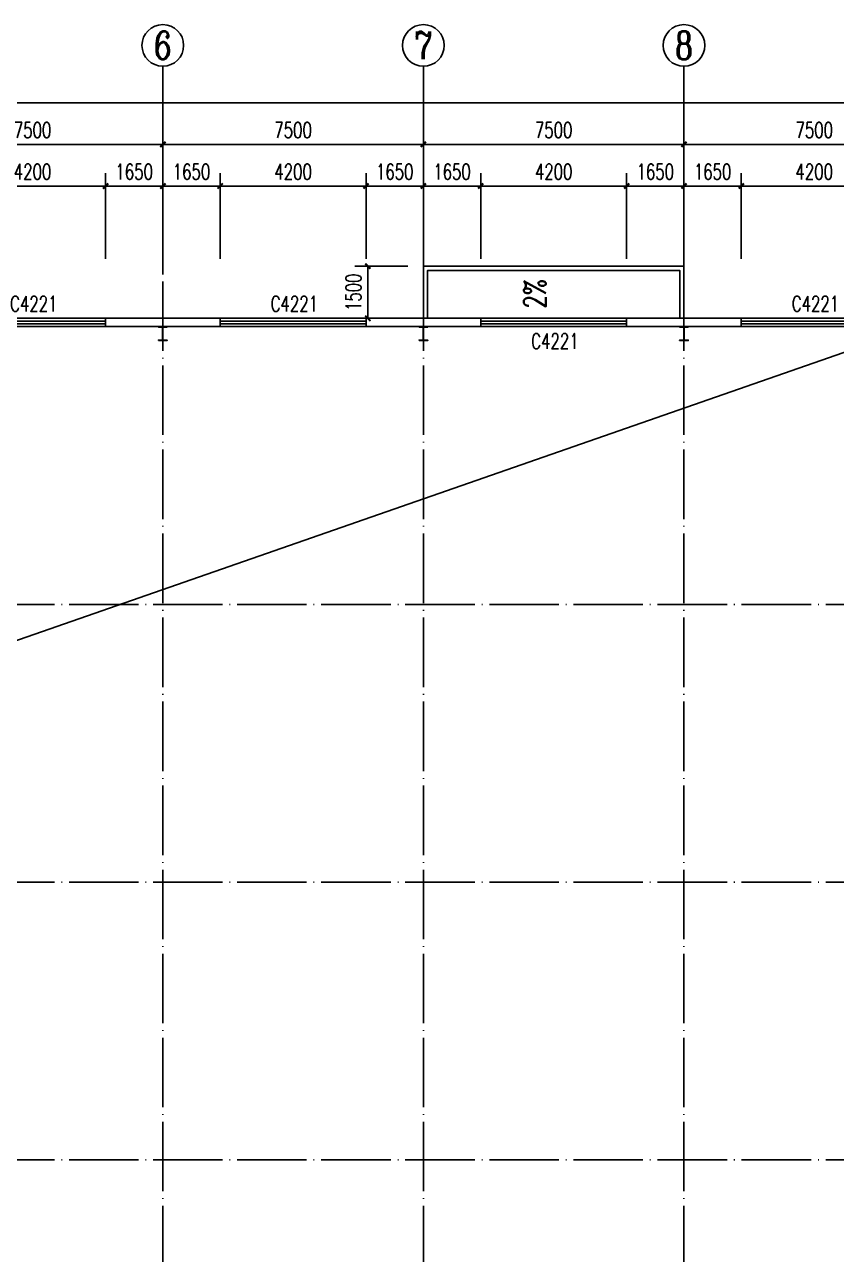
# Model space of a CAD drawing. Extents: x 14586673 to 15379323, y -344170 to -118775.
# Drawn here: x 14819245 to 14842610, y -234941 to -199520 of the extents above; entities that cross this region are included whole.
import ezdxf
from ezdxf.enums import TextEntityAlignment as Align

# ---------------------------------------------------------------- set-up
doc = ezdxf.new("R2010")
doc.units = 0
doc.header["$LTSCALE"] = 1000
doc.header["$MEASUREMENT"] = 0
doc.linetypes.add('DOTE', pattern=[2.42, 2, -0.2, 0.02, -0.2])
for name, color, linetype in [('AXIS', 3, 'Continuous'), ('AXIS_TEXT', 7, 'Continuous'), ('COLUMN', 2, 'Continuous'), ('DIM_SYMB', 3, 'Continuous'), ('DOTE', 1, 'DOTE'), ('PUB_DIM', 3, 'Continuous'), ('PUB_TEXT', 7, 'Continuous'), ('WALL-PARAPET', 6, 'Continuous'), ('WINDOW', 4, 'Continuous'), ('WINDOW_TEXT', 7, 'Continuous')]:
    doc.layers.add(name, color=color, linetype=linetype)
doc.styles.add('_TCH_AXIS', font='COMPLEX', dxfattribs={"bigfont": 'GBCBIG'})
doc.styles.add('_TCH_DIM', font='SIMPLEX', dxfattribs={"bigfont": 'GBCBIG'})
doc.styles.add('_TCH_DIM_T3', font='SIMPLEX', dxfattribs={"width": 0.705882, "bigfont": 'GBCBIG'})
doc.styles.add('_TCH_WINDOW', font='SIMPLEX', dxfattribs={"height": 3.5, "bigfont": 'GBCBIG'})
doc.styles.add('COMPLEX', font='COMPLEX')
doc.dimstyles.new('_TCH_ARCH&&150', dxfattribs={"dimtxt": 446.25, "dimasz": 150, "dimexe": 375, "dimexo": 450, "dimgap": 189.375, "dimtad": 1, "dimdec": 0, "dimzin": 0, "dimdsep": 46, "dimtxsty": '_TCH_DIM_T3', "dimblk": 'ARCHTICK', "dimcen": 0.09, "dimclrt": 7, "dimazin": 2, "dimtfac": 1, "dimtdec": 0, "dimtix": 1, "dimtmove": 2, "dimatfit": 3, "dimfxl": 0, "dimtolj": 1, "dimtzin": 0, "dimarcsym": 0})

# ---------------------------------------------------------------- blocks, each defined once
blk = doc.blocks.new('A$C797E1D2B')
at = {"layer": 'COLUMN'}
h = blk.add_hatch(color=256, dxfattribs=at)
h.paths.add_polyline_path([(125, 400), (250, 400), (250, 388), (130, 388), (130, 200), (125, 200)])
h.paths.add_polyline_path([(0, 400), (125, 400), (125, 200), (120, 200), (120, 388), (0, 388)])
h.paths.add_polyline_path([(0, 12), (120, 12), (120, 200), (125, 200), (125, 0), (0, 0)])
h.paths.add_polyline_path([(125, 200), (130, 200), (130, 12), (250, 12), (250, 0), (125, 0)])
blk.add_lwpolyline([(250, 0), (250, 12), (130, 12), (130, 388), (250, 388), (250, 400), (0, 400), (0, 388), (120, 388), (120, 12), (0, 12), (0, 0)], close=True, dxfattribs=at)
blk = doc.blocks.new('$TCHSYS$WIN2D')
for p, q in [((-0.5, 0.5), (0.5, 0.5)), ((-0.5, 0.5), (-0.5, -0.5)), ((0.5, 0.5), (0.5, -0.5)), ((0.5, 0.1667), (-0.5, 0.1667)), ((0.5, -0.1667), (-0.5, -0.1667)), ((-0.5, -0.5), (0.5, -0.5))]:
    blk.add_line(p, q)
blk = doc.blocks.new('_ArchTick')
at = {"color": 0, "linetype": 'ByBlock', "const_width": 0.4}
blk.add_lwpolyline([(-0.5, -0.5), (0.5, 0.5)], dxfattribs=at)
blk = doc.blocks.new('*D139')
at = {"layer": 'Defpoints', "color": 0}
for p in [(14829123, -206480), (14830723, -206480), (14830723, -207980)]:
    blk.add_point(p, dxfattribs=at)
at = {"layer": 'PUB_DIM', "color": 0, "lineweight": -2}
for p, q in [((14830273, -206480), (14828748, -206480)), ((14829123, -207980), (14829123, -206480)), ((14830273, -207980), (14828748, -207980))]:
    blk.add_line(p, q, dxfattribs=at)
at = {"layer": 'PUB_DIM', "color": 0, "lineweight": -2, "xscale": 150, "yscale": 150, "zscale": 150}
for p, rotation in [((14829123, -206480), 90), ((14829123, -207980), 270)]:
    blk.add_blockref('_ArchTick', p, dxfattribs=dict(at, rotation=rotation))
at = {"layer": 'PUB_DIM', "color": 7, "insert": (14828710, -207230), "char_height": 446.2, "attachment_point": 5, "rotation": 90, "style": '_TCH_DIM_T3'}
blk.add_mtext('\\A1;1500', dxfattribs=at)
blk = doc.blocks.new('_AXISO')
blk.add_circle((0, 0), 0.5)
at = {"layer": 'AXIS_TEXT', "style": 'COMPLEX', "width": 1.041667}
blk.add_attdef('A', text='', height=0.56, dxfattribs=at).set_placement((-0.25, -0.28), (0.25, -0.28), align=Align.FIT)
blk = doc.blocks.new('*D186')
at = {"layer": 'AXIS', "color": 0, "lineweight": -2}
for p, q in [((14785483, -206270), (14785483, -201395)), ((14845963, -206270), (14845963, -201395)), ((14785483, -201770), (14845963, -201770))]:
    blk.add_line(p, q, dxfattribs=at)
at = {"layer": 'Defpoints', "color": 0}
for p in [(14845963, -201770), (14785483, -206720), (14845963, -206720)]:
    blk.add_point(p, dxfattribs=at)
at = {"layer": 'AXIS', "color": 0, "lineweight": -2, "xscale": 150, "yscale": 150, "zscale": 150, "rotation": 180}
blk.add_blockref('_ArchTick', (14785483, -201770), dxfattribs=at)
at = {"layer": 'AXIS', "color": 0, "lineweight": -2, "xscale": 150, "yscale": 150, "zscale": 150}
blk.add_blockref('_ArchTick', (14845963, -201770), dxfattribs=at)
at = {"layer": 'AXIS', "color": 7, "insert": (14815723, -201358), "char_height": 446.2, "attachment_point": 5, "style": '_TCH_DIM_T3'}
blk.add_mtext('\\A1;60480', dxfattribs=at)
blk = doc.blocks.new('*D192')
at = {"layer": 'AXIS', "color": 0, "lineweight": -2}
for p, q in [((14815723, -206270), (14815723, -202595)), ((14823223, -206270), (14823223, -202595)), ((14815723, -202970), (14823223, -202970))]:
    blk.add_line(p, q, dxfattribs=at)
at = {"layer": 'Defpoints', "color": 0}
for p in [(14823223, -202970), (14815723, -206720), (14823223, -206720)]:
    blk.add_point(p, dxfattribs=at)
at = {"layer": 'AXIS', "color": 0, "lineweight": -2, "xscale": 150, "yscale": 150, "zscale": 150, "rotation": 180}
blk.add_blockref('_ArchTick', (14815723, -202970), dxfattribs=at)
at = {"layer": 'AXIS', "color": 0, "lineweight": -2, "xscale": 150, "yscale": 150, "zscale": 150}
blk.add_blockref('_ArchTick', (14823223, -202970), dxfattribs=at)
at = {"layer": 'AXIS', "color": 7, "insert": (14819473, -202558), "char_height": 446.2, "attachment_point": 5, "style": '_TCH_DIM_T3'}
blk.add_mtext('\\A1;7500', dxfattribs=at)
blk = doc.blocks.new('*D193')
at = {"layer": 'AXIS', "color": 0, "lineweight": -2}
for p, q in [((14823223, -206270), (14823223, -202595)), ((14830723, -206270), (14830723, -202595)), ((14823223, -202970), (14830723, -202970))]:
    blk.add_line(p, q, dxfattribs=at)
at = {"layer": 'Defpoints', "color": 0}
for p in [(14830723, -202970), (14823223, -206720), (14830723, -206720)]:
    blk.add_point(p, dxfattribs=at)
at = {"layer": 'AXIS', "color": 0, "lineweight": -2, "xscale": 150, "yscale": 150, "zscale": 150, "rotation": 180}
blk.add_blockref('_ArchTick', (14823223, -202970), dxfattribs=at)
at = {"layer": 'AXIS', "color": 0, "lineweight": -2, "xscale": 150, "yscale": 150, "zscale": 150}
blk.add_blockref('_ArchTick', (14830723, -202970), dxfattribs=at)
at = {"layer": 'AXIS', "color": 7, "insert": (14826973, -202558), "char_height": 446.2, "attachment_point": 5, "style": '_TCH_DIM_T3'}
blk.add_mtext('\\A1;7500', dxfattribs=at)
blk = doc.blocks.new('*D194')
at = {"layer": 'AXIS', "color": 0, "lineweight": -2}
for p, q in [((14830723, -206270), (14830723, -202595)), ((14838223, -206270), (14838223, -202595)), ((14830723, -202970), (14838223, -202970))]:
    blk.add_line(p, q, dxfattribs=at)
at = {"layer": 'Defpoints', "color": 0}
for p in [(14838223, -202970), (14830723, -206720), (14838223, -206720)]:
    blk.add_point(p, dxfattribs=at)
at = {"layer": 'AXIS', "color": 0, "lineweight": -2, "xscale": 150, "yscale": 150, "zscale": 150, "rotation": 180}
blk.add_blockref('_ArchTick', (14830723, -202970), dxfattribs=at)
at = {"layer": 'AXIS', "color": 0, "lineweight": -2, "xscale": 150, "yscale": 150, "zscale": 150}
blk.add_blockref('_ArchTick', (14838223, -202970), dxfattribs=at)
at = {"layer": 'AXIS', "color": 7, "insert": (14834473, -202558), "char_height": 446.2, "attachment_point": 5, "style": '_TCH_DIM_T3'}
blk.add_mtext('\\A1;7500', dxfattribs=at)
blk = doc.blocks.new('*D195')
at = {"layer": 'AXIS', "color": 0, "lineweight": -2}
for p, q in [((14838223, -206270), (14838223, -202595)), ((14845723, -206270), (14845723, -202595)), ((14838223, -202970), (14845723, -202970))]:
    blk.add_line(p, q, dxfattribs=at)
at = {"layer": 'Defpoints', "color": 0}
for p in [(14845723, -202970), (14838223, -206720), (14845723, -206720)]:
    blk.add_point(p, dxfattribs=at)
at = {"layer": 'AXIS', "color": 0, "lineweight": -2, "xscale": 150, "yscale": 150, "zscale": 150, "rotation": 180}
blk.add_blockref('_ArchTick', (14838223, -202970), dxfattribs=at)
at = {"layer": 'AXIS', "color": 0, "lineweight": -2, "xscale": 150, "yscale": 150, "zscale": 150}
blk.add_blockref('_ArchTick', (14845723, -202970), dxfattribs=at)
at = {"layer": 'AXIS', "color": 7, "insert": (14841973, -202558), "char_height": 446.2, "attachment_point": 5, "style": '_TCH_DIM_T3'}
blk.add_mtext('\\A1;7500', dxfattribs=at)
blk = doc.blocks.new('*D450')
at = {"layer": 'Defpoints', "color": 0}
for p in [(14821573, -204170), (14817373, -206720), (14821573, -206720)]:
    blk.add_point(p, dxfattribs=at)
at = {"layer": 'PUB_DIM', "color": 0, "lineweight": -2}
for p, q in [((14817373, -206270), (14817373, -203795)), ((14821573, -206270), (14821573, -203795)), ((14817373, -204170), (14821573, -204170))]:
    blk.add_line(p, q, dxfattribs=at)
at = {"layer": 'PUB_DIM', "color": 0, "lineweight": -2, "xscale": 150, "yscale": 150, "zscale": 150, "rotation": 180}
blk.add_blockref('_ArchTick', (14817373, -204170), dxfattribs=at)
at = {"layer": 'PUB_DIM', "color": 0, "lineweight": -2, "xscale": 150, "yscale": 150, "zscale": 150}
blk.add_blockref('_ArchTick', (14821573, -204170), dxfattribs=at)
at = {"layer": 'PUB_DIM', "color": 7, "insert": (14819473, -203758), "char_height": 446.2, "attachment_point": 5, "style": '_TCH_DIM_T3'}
blk.add_mtext('\\A1;4200', dxfattribs=at)
blk = doc.blocks.new('*D451')
at = {"layer": 'Defpoints', "color": 0}
for p in [(14823223, -204170), (14821573, -206720), (14823223, -206720)]:
    blk.add_point(p, dxfattribs=at)
at = {"layer": 'PUB_DIM', "color": 0, "lineweight": -2}
for p, q in [((14821573, -206270), (14821573, -203795)), ((14823223, -206270), (14823223, -203795)), ((14821573, -204170), (14823223, -204170))]:
    blk.add_line(p, q, dxfattribs=at)
at = {"layer": 'PUB_DIM', "color": 0, "lineweight": -2, "xscale": 150, "yscale": 150, "zscale": 150, "rotation": 180}
blk.add_blockref('_ArchTick', (14821573, -204170), dxfattribs=at)
at = {"layer": 'PUB_DIM', "color": 0, "lineweight": -2, "xscale": 150, "yscale": 150, "zscale": 150}
blk.add_blockref('_ArchTick', (14823223, -204170), dxfattribs=at)
at = {"layer": 'PUB_DIM', "color": 7, "insert": (14822398, -203758), "char_height": 446.2, "attachment_point": 5, "style": '_TCH_DIM_T3'}
blk.add_mtext('\\A1;1650', dxfattribs=at)
blk = doc.blocks.new('*D452')
at = {"layer": 'Defpoints', "color": 0}
for p in [(14824873, -204170), (14823223, -206720), (14824873, -206720)]:
    blk.add_point(p, dxfattribs=at)
at = {"layer": 'PUB_DIM', "color": 0, "lineweight": -2}
for p, q in [((14823223, -206270), (14823223, -203795)), ((14824873, -206270), (14824873, -203795)), ((14823223, -204170), (14824873, -204170))]:
    blk.add_line(p, q, dxfattribs=at)
at = {"layer": 'PUB_DIM', "color": 0, "lineweight": -2, "xscale": 150, "yscale": 150, "zscale": 150, "rotation": 180}
blk.add_blockref('_ArchTick', (14823223, -204170), dxfattribs=at)
at = {"layer": 'PUB_DIM', "color": 0, "lineweight": -2, "xscale": 150, "yscale": 150, "zscale": 150}
blk.add_blockref('_ArchTick', (14824873, -204170), dxfattribs=at)
at = {"layer": 'PUB_DIM', "color": 7, "insert": (14824048, -203758), "char_height": 446.2, "attachment_point": 5, "style": '_TCH_DIM_T3'}
blk.add_mtext('\\A1;1650', dxfattribs=at)
blk = doc.blocks.new('*D453')
at = {"layer": 'Defpoints', "color": 0}
for p in [(14829073, -204170), (14824873, -206720), (14829073, -206720)]:
    blk.add_point(p, dxfattribs=at)
at = {"layer": 'PUB_DIM', "color": 0, "lineweight": -2}
for p, q in [((14824873, -206270), (14824873, -203795)), ((14829073, -206270), (14829073, -203795)), ((14824873, -204170), (14829073, -204170))]:
    blk.add_line(p, q, dxfattribs=at)
at = {"layer": 'PUB_DIM', "color": 0, "lineweight": -2, "xscale": 150, "yscale": 150, "zscale": 150, "rotation": 180}
blk.add_blockref('_ArchTick', (14824873, -204170), dxfattribs=at)
at = {"layer": 'PUB_DIM', "color": 0, "lineweight": -2, "xscale": 150, "yscale": 150, "zscale": 150}
blk.add_blockref('_ArchTick', (14829073, -204170), dxfattribs=at)
at = {"layer": 'PUB_DIM', "color": 7, "insert": (14826973, -203758), "char_height": 446.2, "attachment_point": 5, "style": '_TCH_DIM_T3'}
blk.add_mtext('\\A1;4200', dxfattribs=at)
blk = doc.blocks.new('*D454')
at = {"layer": 'Defpoints', "color": 0}
for p in [(14830723, -204170), (14829073, -206720), (14830723, -206720)]:
    blk.add_point(p, dxfattribs=at)
at = {"layer": 'PUB_DIM', "color": 0, "lineweight": -2}
for p, q in [((14829073, -206270), (14829073, -203795)), ((14830723, -206270), (14830723, -203795)), ((14829073, -204170), (14830723, -204170))]:
    blk.add_line(p, q, dxfattribs=at)
at = {"layer": 'PUB_DIM', "color": 0, "lineweight": -2, "xscale": 150, "yscale": 150, "zscale": 150, "rotation": 180}
blk.add_blockref('_ArchTick', (14829073, -204170), dxfattribs=at)
at = {"layer": 'PUB_DIM', "color": 0, "lineweight": -2, "xscale": 150, "yscale": 150, "zscale": 150}
blk.add_blockref('_ArchTick', (14830723, -204170), dxfattribs=at)
at = {"layer": 'PUB_DIM', "color": 7, "insert": (14829898, -203758), "char_height": 446.2, "attachment_point": 5, "style": '_TCH_DIM_T3'}
blk.add_mtext('\\A1;1650', dxfattribs=at)
blk = doc.blocks.new('*D455')
at = {"layer": 'Defpoints', "color": 0}
for p in [(14832373, -204170), (14830723, -206720), (14832373, -206720)]:
    blk.add_point(p, dxfattribs=at)
at = {"layer": 'PUB_DIM', "color": 0, "lineweight": -2}
for p, q in [((14830723, -206270), (14830723, -203795)), ((14832373, -206270), (14832373, -203795)), ((14830723, -204170), (14832373, -204170))]:
    blk.add_line(p, q, dxfattribs=at)
at = {"layer": 'PUB_DIM', "color": 0, "lineweight": -2, "xscale": 150, "yscale": 150, "zscale": 150, "rotation": 180}
blk.add_blockref('_ArchTick', (14830723, -204170), dxfattribs=at)
at = {"layer": 'PUB_DIM', "color": 0, "lineweight": -2, "xscale": 150, "yscale": 150, "zscale": 150}
blk.add_blockref('_ArchTick', (14832373, -204170), dxfattribs=at)
at = {"layer": 'PUB_DIM', "color": 7, "insert": (14831548, -203758), "char_height": 446.2, "attachment_point": 5, "style": '_TCH_DIM_T3'}
blk.add_mtext('\\A1;1650', dxfattribs=at)
blk = doc.blocks.new('*D456')
at = {"layer": 'Defpoints', "color": 0}
for p in [(14836573, -204170), (14832373, -206720), (14836573, -206720)]:
    blk.add_point(p, dxfattribs=at)
at = {"layer": 'PUB_DIM', "color": 0, "lineweight": -2}
for p, q in [((14832373, -206270), (14832373, -203795)), ((14836573, -206270), (14836573, -203795)), ((14832373, -204170), (14836573, -204170))]:
    blk.add_line(p, q, dxfattribs=at)
at = {"layer": 'PUB_DIM', "color": 0, "lineweight": -2, "xscale": 150, "yscale": 150, "zscale": 150, "rotation": 180}
blk.add_blockref('_ArchTick', (14832373, -204170), dxfattribs=at)
at = {"layer": 'PUB_DIM', "color": 0, "lineweight": -2, "xscale": 150, "yscale": 150, "zscale": 150}
blk.add_blockref('_ArchTick', (14836573, -204170), dxfattribs=at)
at = {"layer": 'PUB_DIM', "color": 7, "insert": (14834473, -203758), "char_height": 446.2, "attachment_point": 5, "style": '_TCH_DIM_T3'}
blk.add_mtext('\\A1;4200', dxfattribs=at)
blk = doc.blocks.new('*D457')
at = {"layer": 'Defpoints', "color": 0}
for p in [(14838223, -204170), (14836573, -206720), (14838223, -206720)]:
    blk.add_point(p, dxfattribs=at)
at = {"layer": 'PUB_DIM', "color": 0, "lineweight": -2}
for p, q in [((14836573, -206270), (14836573, -203795)), ((14838223, -206270), (14838223, -203795)), ((14836573, -204170), (14838223, -204170))]:
    blk.add_line(p, q, dxfattribs=at)
at = {"layer": 'PUB_DIM', "color": 0, "lineweight": -2, "xscale": 150, "yscale": 150, "zscale": 150, "rotation": 180}
blk.add_blockref('_ArchTick', (14836573, -204170), dxfattribs=at)
at = {"layer": 'PUB_DIM', "color": 0, "lineweight": -2, "xscale": 150, "yscale": 150, "zscale": 150}
blk.add_blockref('_ArchTick', (14838223, -204170), dxfattribs=at)
at = {"layer": 'PUB_DIM', "color": 7, "insert": (14837398, -203758), "char_height": 446.2, "attachment_point": 5, "style": '_TCH_DIM_T3'}
blk.add_mtext('\\A1;1650', dxfattribs=at)
blk = doc.blocks.new('*D458')
at = {"layer": 'Defpoints', "color": 0}
for p in [(14839873, -204170), (14838223, -206720), (14839873, -206720)]:
    blk.add_point(p, dxfattribs=at)
at = {"layer": 'PUB_DIM', "color": 0, "lineweight": -2}
for p, q in [((14838223, -206270), (14838223, -203795)), ((14839873, -206270), (14839873, -203795)), ((14838223, -204170), (14839873, -204170))]:
    blk.add_line(p, q, dxfattribs=at)
at = {"layer": 'PUB_DIM', "color": 0, "lineweight": -2, "xscale": 150, "yscale": 150, "zscale": 150, "rotation": 180}
blk.add_blockref('_ArchTick', (14838223, -204170), dxfattribs=at)
at = {"layer": 'PUB_DIM', "color": 0, "lineweight": -2, "xscale": 150, "yscale": 150, "zscale": 150}
blk.add_blockref('_ArchTick', (14839873, -204170), dxfattribs=at)
at = {"layer": 'PUB_DIM', "color": 7, "insert": (14839048, -203758), "char_height": 446.2, "attachment_point": 5, "style": '_TCH_DIM_T3'}
blk.add_mtext('\\A1;1650', dxfattribs=at)
blk = doc.blocks.new('*D459')
at = {"layer": 'Defpoints', "color": 0}
for p in [(14844073, -204170), (14839873, -206720), (14844073, -206720)]:
    blk.add_point(p, dxfattribs=at)
at = {"layer": 'PUB_DIM', "color": 0, "lineweight": -2}
for p, q in [((14839873, -206270), (14839873, -203795)), ((14844073, -206270), (14844073, -203795)), ((14839873, -204170), (14844073, -204170))]:
    blk.add_line(p, q, dxfattribs=at)
at = {"layer": 'PUB_DIM', "color": 0, "lineweight": -2, "xscale": 150, "yscale": 150, "zscale": 150, "rotation": 180}
blk.add_blockref('_ArchTick', (14839873, -204170), dxfattribs=at)
at = {"layer": 'PUB_DIM', "color": 0, "lineweight": -2, "xscale": 150, "yscale": 150, "zscale": 150}
blk.add_blockref('_ArchTick', (14844073, -204170), dxfattribs=at)
at = {"layer": 'PUB_DIM', "color": 7, "insert": (14841973, -203758), "char_height": 446.2, "attachment_point": 5, "style": '_TCH_DIM_T3'}
blk.add_mtext('\\A1;4200', dxfattribs=at)

msp = doc.modelspace()

# ---------------------------------------------------------------- linework, layer by layer
at = {"ltscale": 0.5}
for points in [[(14838222.6, -207980.3), (14838222.6, -206480.3), (14830722.6, -206480.3), (14830722.6, -207980.3)], [(14838102.6, -207980.3), (14838102.6, -206600.3), (14830842.6, -206600.3), (14830842.6, -207980.3)], [(14844972.6, -208220.3), (14799022.6, -224220.3), (14786472.6, -304220.3)]]:
    msp.add_lwpolyline(points, dxfattribs=at)
at = {"layer": 'AXIS'}
for p, q in [((14823222.6, -206720.3), (14823222.6, -200720.3)), ((14830722.6, -206720.3), (14830722.6, -200720.3)), ((14838222.6, -206720.3), (14838222.6, -200720.3))]:
    msp.add_line(p, q, dxfattribs=at)
at = {"layer": 'DIM_SYMB'}
msp.add_lwpolyline([(14834472.6, -207840.3, 0, 0, 0), (14834472.6, -207190.3, 120, 0, 0), (14834472.6, -206740.3, 0, 0, 0)], format="xyseb", dxfattribs=at)
at = {"layer": 'DOTE'}
for p, q in [((14823222.6, -305720.3), (14823222.6, -206720.3)), ((14830722.6, -305720.3), (14830722.6, -206720.3)), ((14838222.6, -305720.3), (14838222.6, -206720.3)), ((14784222.6, -208220.3), (14847222.6, -208220.3)), ((14784222.6, -216220.3), (14847222.6, -216220.3)), ((14784222.6, -224220.3), (14847222.6, -224220.3)), ((14784222.6, -232220.3), (14847222.6, -232220.3))]:
    msp.add_line(p, q, dxfattribs=at)
at = {"layer": 'WALL-PARAPET'}
for p, q in [((14824872.6, -207980.3), (14821572.6, -207980.3)), ((14821572.6, -207980.3), (14821572.6, -208220.3)), ((14821572.6, -208220.3), (14824872.6, -208220.3)), ((14824872.6, -208220.3), (14824872.6, -207980.3)), ((14832372.6, -207980.3), (14829072.6, -207980.3)), ((14829072.6, -207980.3), (14829072.6, -208220.3)), ((14829072.6, -208220.3), (14832372.6, -208220.3)), ((14832372.6, -208220.3), (14832372.6, -207980.3)), ((14839872.6, -207980.3), (14836572.6, -207980.3)), ((14836572.6, -207980.3), (14836572.6, -208220.3)), ((14836572.6, -208220.3), (14839872.6, -208220.3)), ((14839872.6, -208220.3), (14839872.6, -207980.3))]:
    msp.add_line(p, q, dxfattribs=at)

# ---------------------------------------------------------------- block references
at = {"xscale": -1}
for p in [(14823347.6, -208620.3), (14830847.6, -208620.3), (14838347.6, -208620.3)]:
    msp.add_blockref('A$C797E1D2B', p, dxfattribs=at)
at = {"layer": 'AXIS'}
ref = msp.add_blockref('_AXISO', (14823222.6, -200120.3), dxfattribs=dict(at, xscale=1200, yscale=1200, zscale=1200))
ref.add_attrib('A', '6', dxfattribs={"layer": 'AXIS_TEXT', "ltscale": 0.5, "height": 798.8, "style": '_TCH_AXIS'}).set_placement((14822956.3, -200519.7), (14823488.8, -200519.7), align=Align.FIT)
ref = msp.add_blockref('_AXISO', (14830722.6, -200120.3), dxfattribs=dict(at, xscale=1200, yscale=1200, zscale=1200))
ref.add_attrib('A', '7', dxfattribs={"layer": 'AXIS_TEXT', "ltscale": 0.5, "height": 798.8, "style": '_TCH_AXIS'}).set_placement((14830456.3, -200519.7), (14830988.8, -200519.7), align=Align.FIT)
ref = msp.add_blockref('_AXISO', (14838222.6, -200120.3), dxfattribs=dict(at, xscale=1200, yscale=1200, zscale=1200))
ref.add_attrib('A', '8', dxfattribs={"layer": 'AXIS_TEXT', "ltscale": 0.5, "height": 798.8, "style": '_TCH_AXIS'}).set_placement((14837956.3, -200519.7), (14838488.8, -200519.7), align=Align.FIT)
at = {"layer": 'WINDOW'}
ref = msp.add_blockref('$TCHSYS$WIN2D', (14819472.6, -208100.3), dxfattribs=dict(at, xscale=-4200, yscale=240, zscale=-4200, rotation=180))
ref.add_attrib('A', 'C4221', (14818827.6, -207783.6), dxfattribs={"layer": 'WINDOW_TEXT', "ltscale": 0.5, "height": 446.25, "style": '_TCH_WINDOW', "width": 0.705882})
ref = msp.add_blockref('$TCHSYS$WIN2D', (14826972.6, -208100.3), dxfattribs=dict(at, xscale=-4200, yscale=240, zscale=-4200, rotation=180))
ref.add_attrib('A', 'C4221', (14826327.6, -207783.6), dxfattribs={"layer": 'WINDOW_TEXT', "ltscale": 0.5, "height": 446.25, "style": '_TCH_WINDOW', "width": 0.705882})
ref = msp.add_blockref('$TCHSYS$WIN2D', (14841972.6, -208100.3), dxfattribs=dict(at, xscale=-4200, yscale=240, zscale=-4200, rotation=180))
ref.add_attrib('A', 'C4221', (14841327.6, -207783.6), dxfattribs={"layer": 'WINDOW_TEXT', "ltscale": 0.5, "height": 446.25, "style": '_TCH_WINDOW', "width": 0.705882})
ref = msp.add_blockref('$TCHSYS$WIN2D', (14834472.6, -208100.3), dxfattribs=dict(at, xscale=4200, yscale=-240, zscale=4200, rotation=180))
ref.add_attrib('A', 'C4221', (14833827.6, -208863.3), dxfattribs={"layer": 'WINDOW_TEXT', "ltscale": 0.5, "height": 446.25, "style": '_TCH_WINDOW', "width": 0.705882})

# ---------------------------------------------------------------- texts
at = {"layer": 'PUB_TEXT', "style": '_TCH_DIM', "width": 0.705882}
msp.add_text('2%%%', height=637.5, rotation=90, dxfattribs=at).set_placement((14834247.6, -207697.5))

# ---------------------------------------------------------------- dimensions: what is measured, and where the dimension line sits
at = {"layer": 'AXIS'}
for p1, p2, distance, text, picture, middle in [((14785482.6, -206720.3), (14845962.6, -206720.3), 4950, '60480', '*D186', (14815722.6, -201357.8)), ((14815722.6, -206720.3), (14823222.6, -206720.3), 3750, '7500', '*D192', (14819472.6, -202557.8)), ((14823222.6, -206720.3), (14830722.6, -206720.3), 3750, '7500', '*D193', (14826972.6, -202557.8)), ((14830722.6, -206720.3), (14838222.6, -206720.3), 3750, '7500', '*D194', (14834472.6, -202557.8)), ((14838222.6, -206720.3), (14845722.6, -206720.3), 3750, '7500', '*D195', (14841972.6, -202557.8))]:
    dim = msp.add_aligned_dim(p1=p1, p2=p2, distance=distance, text=text, dimstyle='_TCH_ARCH&&150', dxfattribs=at)
    dim.commit()
    dim.dimension.update_dxf_attribs({"geometry": picture, "text_midpoint": middle})
at = {"layer": 'PUB_DIM'}
for p1, p2, distance, text, picture, middle in [((14817372.6, -206720.3), (14821572.6, -206720.3), 2550, '4200', '*D450', (14819472.6, -203757.8)), ((14821572.6, -206720.3), (14823222.6, -206720.3), 2550, '1650', '*D451', (14822397.6, -203757.8)), ((14823222.6, -206720.3), (14824872.6, -206720.3), 2550, '1650', '*D452', (14824047.6, -203757.8)), ((14824872.6, -206720.3), (14829072.6, -206720.3), 2550, '4200', '*D453', (14826972.6, -203757.8)), ((14829072.6, -206720.3), (14830722.6, -206720.3), 2550, '1650', '*D454', (14829897.6, -203757.8)), ((14830722.6, -206720.3), (14832372.6, -206720.3), 2550, '1650', '*D455', (14831547.6, -203757.8)), ((14832372.6, -206720.3), (14836572.6, -206720.3), 2550, '4200', '*D456', (14834472.6, -203757.8)), ((14836572.6, -206720.3), (14838222.6, -206720.3), 2550, '1650', '*D457', (14837397.6, -203757.8)), ((14838222.6, -206720.3), (14839872.6, -206720.3), 2550, '1650', '*D458', (14839047.6, -203757.8)), ((14839872.6, -206720.3), (14844072.6, -206720.3), 2550, '4200', '*D459', (14841972.6, -203757.8)), ((14830722.6, -207980.3), (14830722.6, -206480.3), 1600, '1500', '*D139', (14828710.1, -207230.3))]:
    dim = msp.add_aligned_dim(p1=p1, p2=p2, distance=distance, text=text, dimstyle='_TCH_ARCH&&150', dxfattribs=at)
    dim.commit()
    dim.dimension.update_dxf_attribs({"geometry": picture, "text_midpoint": middle})

doc.saveas('drawing.dxf')
